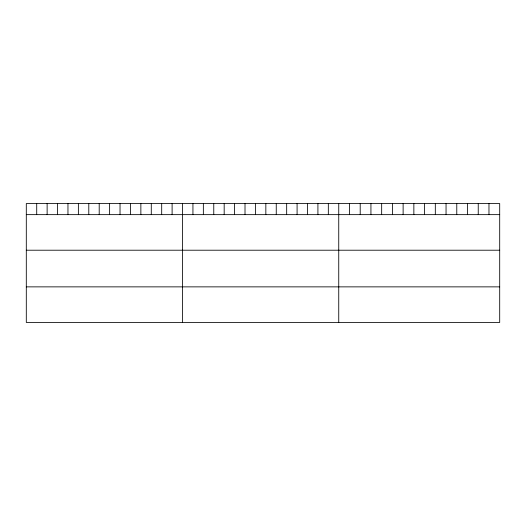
<?xml version="1.0" encoding="UTF-8"?>
<svg xmlns="http://www.w3.org/2000/svg" width="526" height="526" viewBox="0 0 526 526"><rect width="100%" height="100%" fill="white"/><g stroke="black" fill="none" stroke-linecap="round" stroke-linejoin="round"><path stroke-width="0.79" d="M499.7 214.641L499.7 322.438L26.3 322.438L26.3 203.562L499.7 203.562L499.7 214.641L26.3 214.641M26.3 250.212L499.7 250.212M26.3 286.867L499.7 286.867M488.97 203.562L488.97 214.641M478.239 203.562L478.239 214.641M467.509 203.562L467.509 214.641M456.778 203.562L456.778 214.641M446.048 203.562L446.048 214.641M435.318 203.562L435.318 214.641M424.587 203.562L424.587 214.641M413.857 203.562L413.857 214.641M403.126 203.562L403.126 214.641M392.396 203.562L392.396 214.641M381.666 203.562L381.666 214.641M370.935 203.562L370.935 214.641M360.205 203.562L360.205 214.641M349.474 203.562L349.474 214.641M338.744 203.562L338.744 322.438M328.329 203.562L328.329 214.641M317.914 203.562L317.914 214.641M307.5 203.562L307.5 214.641M297.085 203.562L297.085 214.641M286.67 203.562L286.67 214.641M276.255 203.562L276.255 214.641M265.84 203.562L265.84 214.641M255.426 203.562L255.426 214.641M245.011 203.562L245.011 214.641M234.596 203.562L234.596 214.641M224.181 203.562L224.181 214.641M213.766 203.562L213.766 214.641M203.352 203.562L203.352 214.641M192.937 203.562L192.937 214.641M182.522 203.562L182.522 322.438M172.107 203.562L172.107 214.641M161.692 203.562L161.692 214.641M151.278 203.562L151.278 214.641M140.863 203.562L140.863 214.641M130.448 203.562L130.448 214.641M120.033 203.562L120.033 214.641M109.618 203.562L109.618 214.641M99.204 203.562L99.204 214.641M88.789 203.562L88.789 214.641M78.374 203.562L78.374 214.641M67.959 203.562L67.959 214.641M57.544 203.562L57.544 214.641M47.13 203.562L47.13 214.641M36.715 203.562L36.715 214.641"/></g></svg>
